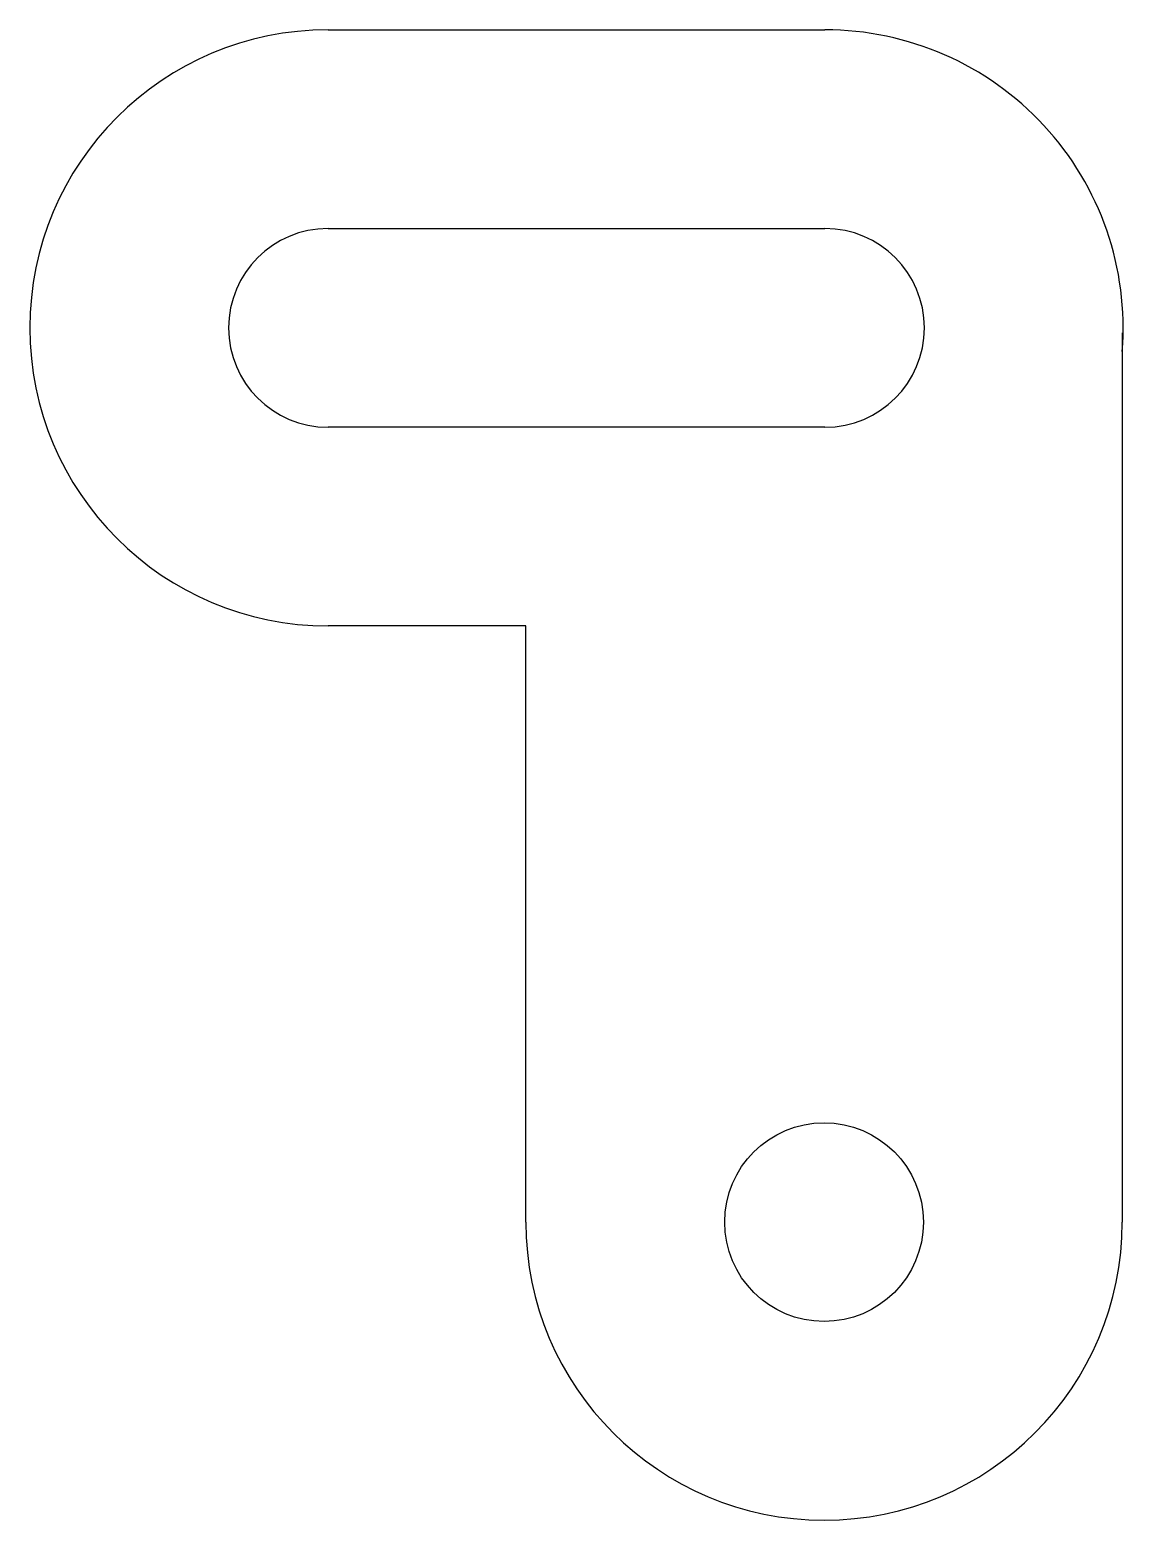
# Model space of a CAD drawing. Header units: millimetres. Extents: x 144.2 to 160.7, y 221.9 to 244.4.
import ezdxf

# ---------------------------------------------------------------- set-up
doc = ezdxf.new("R2010")
doc.units = ezdxf.units.MM
doc.layers.add('Default', color=7, linetype='Continuous')
doc.layers.add('Layer3', color=7, linetype='Continuous')

msp = doc.modelspace()

# ---------------------------------------------------------------- linework, layer by layer
at = {"layer": 'Default', "color": 7, "linetype": 'Continuous'}
msp.add_line((148.713, 244.37), (156.213, 244.37), dxfattribs=at)
at = {"layer": 'Layer3', "color": 7, "linetype": 'Continuous'}
for p, q in [((148.713, 241.37), (156.213, 241.37)), ((160.699, 239.797), (160.699, 226.37)), ((156.213, 238.37), (148.713, 238.37)), ((151.699, 235.37), (148.713, 235.37)), ((151.699, 226.37), (151.699, 235.37))]:
    msp.add_line(p, q, dxfattribs=at)
msp.add_circle((156.199, 226.37), 1.5, dxfattribs=at)
for centre, radius, start, end in [((148.713, 239.87), 4.5, 90, 270), ((156.213, 239.87), 4.5, 355.4857, 90), ((148.713, 239.87), 1.5, 90, 270), ((156.213, 239.87), 1.5, 270, 90), ((156.199, 226.37), 4.5, 180, 0)]:
    msp.add_arc(centre, radius, start, end, dxfattribs=at)

doc.saveas('drawing.dxf')
